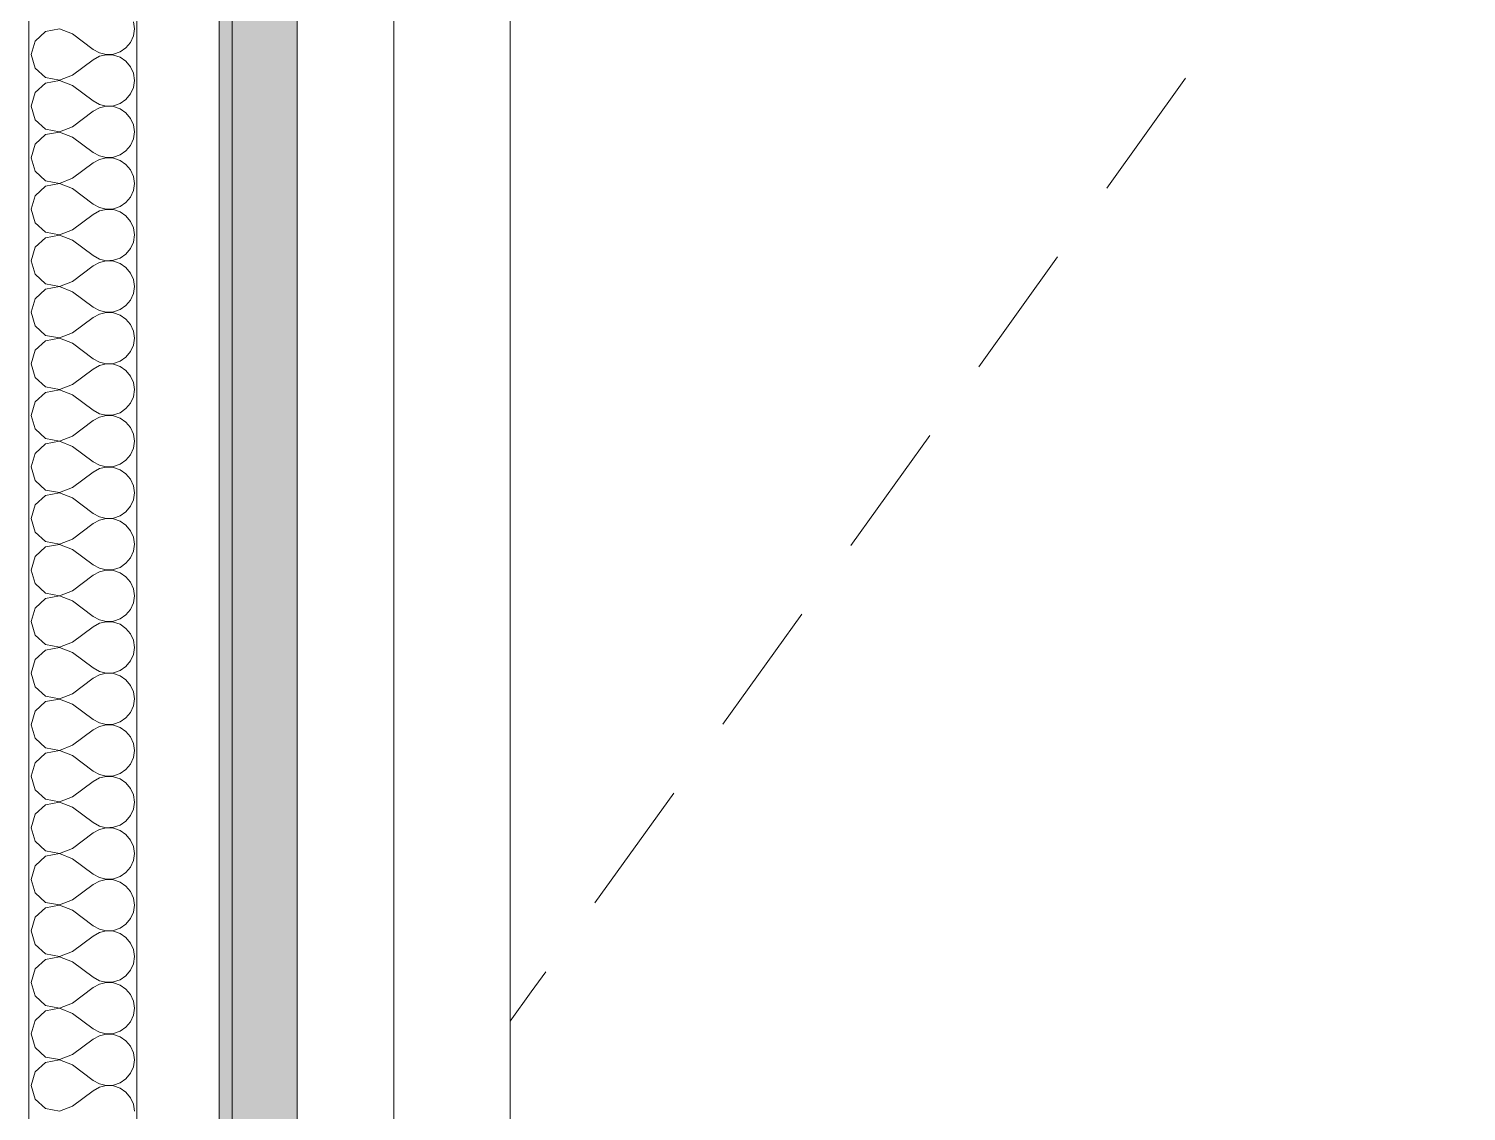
# Model space of a CAD drawing. Header units: millimetres. Extents: x -46169 to 228156, y -86316 to 18123.
# Drawn here: x 212558 to 213382, y -77284 to -76664 of the extents above; entities that cross this region are included whole.
import ezdxf

# ---------------------------------------------------------------- set-up
doc = ezdxf.new("R2010")
doc.units = ezdxf.units.MM
doc.header["$MEASUREMENT"] = 0
doc.linetypes.add('Wipeout_Contour', pattern=[1000, 0, -1000])
doc.layers.add('New_A-25-M_Wall_Int', color=7, linetype='Continuous')
doc.layers.add('New_ArchiCAD Doors', color=7, linetype='Continuous')
doc.layers.add('New_A-25-M_Wall_Int_Pen_No__1', color=7, linetype='Continuous', lineweight=13)
doc.layers.add('New_A-25-M_Wall_Int_Pen_No__107', color=7, linetype='Continuous', lineweight=15, true_color=0xa6a6a6)
doc.layers.add('New_ArchiCAD Doors_Pen_No__63', color=7, linetype='Continuous', lineweight=20, true_color=0x606060)

# ---------------------------------------------------------------- blocks, each defined once
blk = doc.blocks.new('*X639', base_point=(223698.64, -82529.25))
at = {"layer": 'New_A-25-M_Wall_Int_Pen_No__107', "linetype": 'Continuous'}
for p, q in [((212576.02, -76664.11), (212568.09, -76665.61)), ((212583.55, -76667.01), (212576.02, -76664.11)), ((212618.98, -76664.05), (212618.42, -76660.02)), ((212618.42, -76668.09), (212618.98, -76664.05)), ((212562.14, -76671.06), (212559.93, -76678.82)), ((212568.09, -76665.61), (212562.14, -76671.06)), ((212583.55, -76667.01), (212595.36, -76675.86)), ((212614.18, -76674.95), (212616.78, -76671.82)), ((212616.78, -76671.82), (212618.42, -76668.09)), ((212559.93, -76678.82), (212562.14, -76686.58)), ((212595.36, -76675.86), (212598.93, -76677.84)), ((212598.93, -76679.8), (212595.36, -76681.77)), ((212598.93, -76677.84), (212602.89, -76678.76)), ((212602.89, -76678.88), (212598.93, -76679.8)), ((212602.89, -76678.76), (212606.96, -76678.56)), ((212606.96, -76679.07), (212602.89, -76678.88)), ((212606.96, -76678.56), (212610.82, -76677.26)), ((212610.82, -76680.38), (212606.96, -76679.07)), ((212610.82, -76677.26), (212614.18, -76674.95)), ((212614.18, -76682.68), (212610.82, -76680.38)), ((212562.14, -76686.58), (212568.09, -76692.02)), ((212583.55, -76690.63), (212595.36, -76681.77)), ((212616.78, -76685.82), (212614.18, -76682.68)), ((212618.42, -76689.55), (212616.78, -76685.82)), ((212568.09, -76695.14), (212562.14, -76700.58)), ((212568.09, -76692.02), (212576.02, -76693.52)), ((212576.02, -76693.64), (212568.09, -76695.14)), ((212576.02, -76693.52), (212583.55, -76690.63)), ((212583.55, -76696.53), (212576.02, -76693.64)), ((212583.55, -76696.53), (212595.36, -76705.39)), ((212618.98, -76693.58), (212618.42, -76689.55)), ((212618.42, -76697.61), (212618.98, -76693.58)), ((212562.14, -76700.58), (212559.93, -76708.34)), ((212595.36, -76705.39), (212598.93, -76707.36)), ((212610.82, -76706.79), (212614.18, -76704.48)), ((212614.18, -76704.48), (212616.78, -76701.34)), ((212616.78, -76701.34), (212618.42, -76697.61)), ((212559.93, -76708.34), (212562.14, -76716.11)), ((212583.55, -76720.15), (212595.36, -76711.3)), ((212598.93, -76709.33), (212595.36, -76711.3)), ((212598.93, -76707.36), (212602.89, -76708.28)), ((212602.89, -76708.4), (212598.93, -76709.33)), ((212602.89, -76708.28), (212606.96, -76708.09)), ((212606.96, -76708.6), (212602.89, -76708.4)), ((212606.96, -76708.09), (212610.82, -76706.79)), ((212610.82, -76709.9), (212606.96, -76708.6)), ((212614.18, -76712.21), (212610.82, -76709.9)), ((212616.78, -76715.35), (212614.18, -76712.21)), ((212562.14, -76716.11), (212568.09, -76721.55)), ((212568.09, -76721.55), (212576.02, -76723.05)), ((212576.02, -76723.05), (212583.55, -76720.15)), ((212618.42, -76719.07), (212616.78, -76715.35)), ((212618.98, -76723.11), (212618.42, -76719.07)), ((212562.14, -76730.11), (212559.93, -76737.87)), ((212568.09, -76724.67), (212562.14, -76730.11)), ((212576.02, -76723.17), (212568.09, -76724.67)), ((212583.55, -76726.06), (212576.02, -76723.17)), ((212583.55, -76726.06), (212595.36, -76734.92)), ((212616.78, -76730.87), (212618.42, -76727.14)), ((212618.42, -76727.14), (212618.98, -76723.11)), ((212559.93, -76737.87), (212562.14, -76745.63)), ((212595.36, -76734.92), (212598.93, -76736.89)), ((212598.93, -76736.89), (212602.89, -76737.81)), ((212602.89, -76737.93), (212598.93, -76738.85)), ((212602.89, -76737.81), (212606.96, -76737.61)), ((212606.96, -76738.13), (212602.89, -76737.93)), ((212606.96, -76737.61), (212610.82, -76736.31)), ((212610.82, -76739.43), (212606.96, -76738.13)), ((212610.82, -76736.31), (212614.18, -76734.01)), ((212614.18, -76734.01), (212616.78, -76730.87)), ((212562.14, -76745.63), (212568.09, -76751.08)), ((212583.55, -76749.68), (212595.36, -76740.82)), ((212598.93, -76738.85), (212595.36, -76740.82)), ((212614.18, -76741.74), (212610.82, -76739.43)), ((212616.78, -76744.87), (212614.18, -76741.74)), ((212618.42, -76748.6), (212616.78, -76744.87)), ((212568.09, -76754.19), (212562.14, -76759.64)), ((212568.09, -76751.08), (212576.02, -76752.57)), ((212576.02, -76752.69), (212568.09, -76754.19)), ((212576.02, -76752.57), (212583.55, -76749.68)), ((212583.55, -76755.59), (212576.02, -76752.69)), ((212618.98, -76752.63), (212618.42, -76748.6)), ((212618.42, -76756.67), (212618.98, -76752.63)), ((212562.14, -76759.64), (212559.93, -76767.4)), ((212583.55, -76755.59), (212595.36, -76764.45)), ((212614.18, -76763.53), (212616.78, -76760.4)), ((212616.78, -76760.4), (212618.42, -76756.67)), ((212559.93, -76767.4), (212562.14, -76775.16)), ((212583.55, -76779.21), (212595.36, -76770.35)), ((212595.36, -76764.45), (212598.93, -76766.42)), ((212598.93, -76768.38), (212595.36, -76770.35)), ((212598.93, -76766.42), (212602.89, -76767.34)), ((212602.89, -76767.46), (212598.93, -76768.38)), ((212602.89, -76767.34), (212606.96, -76767.14)), ((212606.96, -76767.65), (212602.89, -76767.46)), ((212606.96, -76767.14), (212610.82, -76765.84)), ((212610.82, -76768.96), (212606.96, -76767.65)), ((212610.82, -76765.84), (212614.18, -76763.53)), ((212614.18, -76771.26), (212610.82, -76768.96)), ((212616.78, -76774.4), (212614.18, -76771.26)), ((212562.14, -76775.16), (212568.09, -76780.6)), ((212576.02, -76782.1), (212583.55, -76779.21)), ((212618.42, -76778.13), (212616.78, -76774.4)), ((212618.98, -76782.16), (212618.42, -76778.13)), ((212568.09, -76783.72), (212562.14, -76789.16)), ((212568.09, -76780.6), (212576.02, -76782.1)), ((212576.02, -76782.22), (212568.09, -76783.72)), ((212583.55, -76785.11), (212576.02, -76782.22)), ((212583.55, -76785.11), (212595.36, -76793.97)), ((212616.78, -76789.92), (212618.42, -76786.2)), ((212618.42, -76786.2), (212618.98, -76782.16)), ((212562.14, -76789.16), (212559.93, -76796.92)), ((212595.36, -76793.97), (212598.93, -76795.94)), ((212598.93, -76795.94), (212602.89, -76796.87)), ((212606.96, -76796.67), (212610.82, -76795.37)), ((212610.82, -76795.37), (212614.18, -76793.06)), ((212614.18, -76793.06), (212616.78, -76789.92)), ((212559.93, -76796.92), (212562.14, -76804.69)), ((212583.55, -76808.74), (212595.36, -76799.88)), ((212598.93, -76797.91), (212595.36, -76799.88)), ((212602.89, -76796.98), (212598.93, -76797.91)), ((212602.89, -76796.87), (212606.96, -76796.67)), ((212606.96, -76797.18), (212602.89, -76796.98)), ((212610.82, -76798.48), (212606.96, -76797.18)), ((212614.18, -76800.79), (212610.82, -76798.48)), ((212616.78, -76803.93), (212614.18, -76800.79)), ((212618.42, -76807.65), (212616.78, -76803.93)), ((212562.14, -76804.69), (212568.09, -76810.13)), ((212568.09, -76810.13), (212576.02, -76811.63)), ((212576.02, -76811.75), (212568.09, -76813.25)), ((212576.02, -76811.63), (212583.55, -76808.74)), ((212583.55, -76814.64), (212576.02, -76811.75)), ((212618.98, -76811.69), (212618.42, -76807.65)), ((212618.42, -76815.72), (212618.98, -76811.69)), ((212562.14, -76818.69), (212559.93, -76826.45)), ((212568.09, -76813.25), (212562.14, -76818.69)), ((212583.55, -76814.64), (212595.36, -76823.5)), ((212614.18, -76822.59), (212616.78, -76819.45)), ((212616.78, -76819.45), (212618.42, -76815.72)), ((212559.93, -76826.45), (212562.14, -76834.21)), ((212595.36, -76823.5), (212598.93, -76825.47)), ((212598.93, -76827.43), (212595.36, -76829.4)), ((212598.93, -76825.47), (212602.89, -76826.39)), ((212602.89, -76826.51), (212598.93, -76827.43)), ((212602.89, -76826.39), (212606.96, -76826.19)), ((212606.96, -76826.71), (212602.89, -76826.51)), ((212606.96, -76826.19), (212610.82, -76824.89)), ((212610.82, -76828.01), (212606.96, -76826.71)), ((212610.82, -76824.89), (212614.18, -76822.59)), ((212614.18, -76830.32), (212610.82, -76828.01)), ((212562.14, -76834.21), (212568.09, -76839.66)), ((212583.55, -76838.26), (212595.36, -76829.4)), ((212616.78, -76833.45), (212614.18, -76830.32)), ((212618.42, -76837.18), (212616.78, -76833.45)), ((212618.98, -76841.22), (212618.42, -76837.18)), ((212568.09, -76842.77), (212562.14, -76848.22)), ((212568.09, -76839.66), (212576.02, -76841.16)), ((212576.02, -76841.27), (212568.09, -76842.77)), ((212576.02, -76841.16), (212583.55, -76838.26)), ((212583.55, -76844.17), (212576.02, -76841.27)), ((212583.55, -76844.17), (212595.36, -76853.03)), ((212616.78, -76848.98), (212618.42, -76845.25)), ((212618.42, -76845.25), (212618.98, -76841.22)), ((212562.14, -76848.22), (212559.93, -76855.98)), ((212595.36, -76853.03), (212598.93, -76855)), ((212610.82, -76854.42), (212614.18, -76852.11)), ((212614.18, -76852.11), (212616.78, -76848.98)), ((212559.93, -76855.98), (212562.14, -76863.74)), ((212583.55, -76867.79), (212595.36, -76858.93)), ((212598.93, -76856.96), (212595.36, -76858.93)), ((212598.93, -76855), (212602.89, -76855.92)), ((212602.89, -76856.04), (212598.93, -76856.96)), ((212602.89, -76855.92), (212606.96, -76855.72)), ((212606.96, -76856.24), (212602.89, -76856.04)), ((212606.96, -76855.72), (212610.82, -76854.42)), ((212610.82, -76857.54), (212606.96, -76856.24)), ((212614.18, -76859.84), (212610.82, -76857.54)), ((212616.78, -76862.98), (212614.18, -76859.84)), ((212562.14, -76863.74), (212568.09, -76869.18)), ((212568.09, -76869.18), (212576.02, -76870.68)), ((212576.02, -76870.68), (212583.55, -76867.79)), ((212618.42, -76866.71), (212616.78, -76862.98)), ((212618.98, -76870.74), (212618.42, -76866.71)), ((212562.14, -76877.74), (212559.93, -76885.51)), ((212568.09, -76872.3), (212562.14, -76877.74)), ((212576.02, -76870.8), (212568.09, -76872.3)), ((212583.55, -76873.69), (212576.02, -76870.8)), ((212583.55, -76873.69), (212595.36, -76882.55)), ((212614.18, -76881.64), (212616.78, -76878.5)), ((212616.78, -76878.5), (212618.42, -76874.78)), ((212618.42, -76874.78), (212618.98, -76870.74)), ((212559.93, -76885.51), (212562.14, -76893.27)), ((212595.36, -76882.55), (212598.93, -76884.52)), ((212598.93, -76886.49), (212595.36, -76888.46)), ((212598.93, -76884.52), (212602.89, -76885.45)), ((212602.89, -76885.57), (212598.93, -76886.49)), ((212602.89, -76885.45), (212606.96, -76885.25)), ((212606.96, -76885.76), (212602.89, -76885.57)), ((212606.96, -76885.25), (212610.82, -76883.95)), ((212610.82, -76887.06), (212606.96, -76885.76)), ((212610.82, -76883.95), (212614.18, -76881.64)), ((212562.14, -76893.27), (212568.09, -76898.71)), ((212583.55, -76897.32), (212595.36, -76888.46)), ((212614.18, -76889.37), (212610.82, -76887.06)), ((212616.78, -76892.51), (212614.18, -76889.37)), ((212618.42, -76896.23), (212616.78, -76892.51)), ((212568.09, -76901.83), (212562.14, -76907.27)), ((212568.09, -76898.71), (212576.02, -76900.21)), ((212576.02, -76900.33), (212568.09, -76901.83)), ((212576.02, -76900.21), (212583.55, -76897.32)), ((212583.55, -76903.22), (212576.02, -76900.33)), ((212583.55, -76903.22), (212595.36, -76912.08)), ((212618.98, -76900.27), (212618.42, -76896.23)), ((212618.42, -76904.3), (212618.98, -76900.27)), ((212562.14, -76907.27), (212559.93, -76915.03)), ((212610.82, -76913.47), (212614.18, -76911.17)), ((212614.18, -76911.17), (212616.78, -76908.03)), ((212616.78, -76908.03), (212618.42, -76904.3)), ((212559.93, -76915.03), (212562.14, -76922.79)), ((212583.55, -76926.84), (212595.36, -76917.99)), ((212595.36, -76912.08), (212598.93, -76914.05)), ((212598.93, -76916.01), (212595.36, -76917.99)), ((212598.93, -76914.05), (212602.89, -76914.97)), ((212602.89, -76915.09), (212598.93, -76916.01)), ((212602.89, -76914.97), (212606.96, -76914.78)), ((212606.96, -76915.29), (212602.89, -76915.09)), ((212606.96, -76914.78), (212610.82, -76913.47)), ((212610.82, -76916.59), (212606.96, -76915.29)), ((212614.18, -76918.9), (212610.82, -76916.59)), ((212616.78, -76922.03), (212614.18, -76918.9)), ((212562.14, -76922.79), (212568.09, -76928.24)), ((212576.02, -76929.74), (212583.55, -76926.84)), ((212618.42, -76925.76), (212616.78, -76922.03)), ((212618.98, -76929.8), (212618.42, -76925.76)), ((212568.09, -76931.35), (212562.14, -76936.8)), ((212568.09, -76928.24), (212576.02, -76929.74)), ((212576.02, -76929.86), (212568.09, -76931.35)), ((212583.55, -76932.75), (212576.02, -76929.86)), ((212583.55, -76932.75), (212595.36, -76941.61)), ((212616.78, -76937.56), (212618.42, -76933.83)), ((212618.42, -76933.83), (212618.98, -76929.8)), ((212562.14, -76936.8), (212559.93, -76944.56)), ((212559.93, -76944.56), (212562.14, -76952.32)), ((212595.36, -76941.61), (212598.93, -76943.58)), ((212598.93, -76943.58), (212602.89, -76944.5)), ((212602.89, -76944.62), (212598.93, -76945.54)), ((212602.89, -76944.5), (212606.96, -76944.3)), ((212606.96, -76944.82), (212602.89, -76944.62)), ((212606.96, -76944.3), (212610.82, -76943)), ((212610.82, -76943), (212614.18, -76940.69)), ((212614.18, -76940.69), (212616.78, -76937.56)), ((212562.14, -76952.32), (212568.09, -76957.76)), ((212583.55, -76956.37), (212595.36, -76947.51)), ((212598.93, -76945.54), (212595.36, -76947.51)), ((212610.82, -76946.12), (212606.96, -76944.82)), ((212614.18, -76948.42), (212610.82, -76946.12)), ((212616.78, -76951.56), (212614.18, -76948.42)), ((212618.42, -76955.29), (212616.78, -76951.56)), ((212568.09, -76960.88), (212562.14, -76966.32)), ((212568.09, -76957.76), (212576.02, -76959.26)), ((212576.02, -76959.38), (212568.09, -76960.88)), ((212576.02, -76959.26), (212583.55, -76956.37)), ((212583.55, -76962.28), (212576.02, -76959.38)), ((212618.98, -76959.32), (212618.42, -76955.29)), ((212618.42, -76963.36), (212618.98, -76959.32)), ((212562.14, -76966.32), (212559.93, -76974.09)), ((212583.55, -76962.28), (212595.36, -76971.13)), ((212614.18, -76970.22), (212616.78, -76967.08)), ((212616.78, -76967.08), (212618.42, -76963.36)), ((212559.93, -76974.09), (212562.14, -76981.85)), ((212583.55, -76985.9), (212595.36, -76977.04)), ((212595.36, -76971.13), (212598.93, -76973.1)), ((212598.93, -76975.07), (212595.36, -76977.04)), ((212598.93, -76973.1), (212602.89, -76974.03)), ((212602.89, -76974.15), (212598.93, -76975.07)), ((212602.89, -76974.03), (212606.96, -76973.83)), ((212606.96, -76974.34), (212602.89, -76974.15)), ((212606.96, -76973.83), (212610.82, -76972.53)), ((212610.82, -76975.64), (212606.96, -76974.34)), ((212610.82, -76972.53), (212614.18, -76970.22)), ((212614.18, -76977.95), (212610.82, -76975.64)), ((212562.14, -76981.85), (212568.09, -76987.29)), ((212616.78, -76981.09), (212614.18, -76977.95)), ((212618.42, -76984.82), (212616.78, -76981.09)), ((212618.98, -76988.85), (212618.42, -76984.82)), ((212568.09, -76990.41), (212562.14, -76995.85)), ((212568.09, -76987.29), (212576.02, -76988.79)), ((212576.02, -76988.91), (212568.09, -76990.41)), ((212576.02, -76988.79), (212583.55, -76985.9)), ((212583.55, -76991.8), (212576.02, -76988.91)), ((212583.55, -76991.8), (212595.36, -77000.66)), ((212616.78, -76996.61), (212618.42, -76992.88)), ((212618.42, -76992.88), (212618.98, -76988.85)), ((212562.14, -76995.85), (212559.93, -77003.61)), ((212595.36, -77000.66), (212598.93, -77002.63)), ((212606.96, -77003.36), (212610.82, -77002.05)), ((212610.82, -77002.05), (212614.18, -76999.75)), ((212614.18, -76999.75), (212616.78, -76996.61)), ((212559.93, -77003.61), (212562.14, -77011.37)), ((212583.55, -77015.42), (212595.36, -77006.57)), ((212598.93, -77004.59), (212595.36, -77006.57)), ((212598.93, -77002.63), (212602.89, -77003.55)), ((212602.89, -77003.67), (212598.93, -77004.59)), ((212602.89, -77003.55), (212606.96, -77003.36)), ((212606.96, -77003.87), (212602.89, -77003.67)), ((212610.82, -77005.17), (212606.96, -77003.87)), ((212614.18, -77007.48), (212610.82, -77005.17)), ((212616.78, -77010.62), (212614.18, -77007.48)), ((212562.14, -77011.37), (212568.09, -77016.82)), ((212568.09, -77016.82), (212576.02, -77018.32)), ((212576.02, -77018.44), (212568.09, -77019.94)), ((212576.02, -77018.32), (212583.55, -77015.42)), ((212583.55, -77021.33), (212576.02, -77018.44)), ((212618.42, -77014.34), (212616.78, -77010.62)), ((212618.98, -77018.38), (212618.42, -77014.34)), ((212618.42, -77022.41), (212618.98, -77018.38)), ((212562.14, -77025.38), (212559.93, -77033.14)), ((212568.09, -77019.94), (212562.14, -77025.38)), ((212583.55, -77021.33), (212595.36, -77030.19)), ((212614.18, -77029.27), (212616.78, -77026.14)), ((212616.78, -77026.14), (212618.42, -77022.41)), ((212559.93, -77033.14), (212562.14, -77040.9)), ((212595.36, -77030.19), (212598.93, -77032.16)), ((212598.93, -77034.12), (212595.36, -77036.09)), ((212598.93, -77032.16), (212602.89, -77033.08)), ((212602.89, -77033.2), (212598.93, -77034.12)), ((212602.89, -77033.08), (212606.96, -77032.88)), ((212606.96, -77033.4), (212602.89, -77033.2)), ((212606.96, -77032.88), (212610.82, -77031.58)), ((212610.82, -77034.7), (212606.96, -77033.4)), ((212610.82, -77031.58), (212614.18, -77029.27)), ((212614.18, -77037.01), (212610.82, -77034.7)), ((212562.14, -77040.9), (212568.09, -77046.35)), ((212583.55, -77044.95), (212595.36, -77036.09)), ((212616.78, -77040.14), (212614.18, -77037.01)), ((212618.42, -77043.87), (212616.78, -77040.14)), ((212568.09, -77049.46), (212562.14, -77054.91)), ((212568.09, -77046.35), (212576.02, -77047.84)), ((212576.02, -77047.96), (212568.09, -77049.46)), ((212576.02, -77047.84), (212583.55, -77044.95)), ((212583.55, -77050.86), (212576.02, -77047.96)), ((212583.55, -77050.86), (212595.36, -77059.71)), ((212618.98, -77047.9), (212618.42, -77043.87)), ((212618.42, -77051.94), (212618.98, -77047.9)), ((212562.14, -77054.91), (212559.93, -77062.67)), ((212595.36, -77059.71), (212598.93, -77061.69)), ((212610.82, -77061.11), (212614.18, -77058.8)), ((212614.18, -77058.8), (212616.78, -77055.67)), ((212616.78, -77055.67), (212618.42, -77051.94)), ((212559.93, -77062.67), (212562.14, -77070.43)), ((212583.55, -77074.48), (212595.36, -77065.62)), ((212598.93, -77063.65), (212595.36, -77065.62)), ((212598.93, -77061.69), (212602.89, -77062.61)), ((212602.89, -77062.73), (212598.93, -77063.65)), ((212602.89, -77062.61), (212606.96, -77062.41)), ((212606.96, -77062.92), (212602.89, -77062.73)), ((212606.96, -77062.41), (212610.82, -77061.11)), ((212610.82, -77064.23), (212606.96, -77062.92)), ((212614.18, -77066.53), (212610.82, -77064.23)), ((212616.78, -77069.67), (212614.18, -77066.53)), ((212562.14, -77070.43), (212568.09, -77075.87)), ((212568.09, -77075.87), (212576.02, -77077.37)), ((212576.02, -77077.37), (212583.55, -77074.48)), ((212618.42, -77073.4), (212616.78, -77069.67)), ((212618.98, -77077.43), (212618.42, -77073.4)), ((212562.14, -77084.43), (212559.93, -77092.19)), ((212568.09, -77078.99), (212562.14, -77084.43)), ((212576.02, -77077.49), (212568.09, -77078.99)), ((212583.55, -77080.38), (212576.02, -77077.49)), ((212583.55, -77080.38), (212595.36, -77089.24)), ((212616.78, -77085.19), (212618.42, -77081.46)), ((212618.42, -77081.46), (212618.98, -77077.43)), ((212559.93, -77092.19), (212562.14, -77099.96)), ((212595.36, -77089.24), (212598.93, -77091.21)), ((212598.93, -77091.21), (212602.89, -77092.13)), ((212602.89, -77092.25), (212598.93, -77093.18)), ((212602.89, -77092.13), (212606.96, -77091.94)), ((212606.96, -77092.45), (212602.89, -77092.25)), ((212606.96, -77091.94), (212610.82, -77090.64)), ((212610.82, -77093.75), (212606.96, -77092.45)), ((212610.82, -77090.64), (212614.18, -77088.33)), ((212614.18, -77088.33), (212616.78, -77085.19)), ((212562.14, -77099.96), (212568.09, -77105.4)), ((212583.55, -77104), (212595.36, -77095.15)), ((212598.93, -77093.18), (212595.36, -77095.15)), ((212614.18, -77096.06), (212610.82, -77093.75)), ((212616.78, -77099.2), (212614.18, -77096.06)), ((212618.42, -77102.92), (212616.78, -77099.2)), ((212568.09, -77108.52), (212562.14, -77113.96)), ((212568.09, -77105.4), (212576.02, -77106.9)), ((212576.02, -77107.02), (212568.09, -77108.52)), ((212576.02, -77106.9), (212583.55, -77104)), ((212583.55, -77109.91), (212576.02, -77107.02)), ((212618.98, -77106.96), (212618.42, -77102.92)), ((212618.42, -77110.99), (212618.98, -77106.96)), ((212562.14, -77113.96), (212559.93, -77121.72)), ((212583.55, -77109.91), (212595.36, -77118.77)), ((212614.18, -77117.86), (212616.78, -77114.72)), ((212616.78, -77114.72), (212618.42, -77110.99)), ((212559.93, -77121.72), (212562.14, -77129.48)), ((212583.55, -77133.53), (212595.36, -77124.67)), ((212595.36, -77118.77), (212598.93, -77120.74)), ((212598.93, -77122.7), (212595.36, -77124.67)), ((212598.93, -77120.74), (212602.89, -77121.66)), ((212602.89, -77121.78), (212598.93, -77122.7)), ((212602.89, -77121.66), (212606.96, -77121.46)), ((212606.96, -77121.98), (212602.89, -77121.78)), ((212606.96, -77121.46), (212610.82, -77120.16)), ((212610.82, -77123.28), (212606.96, -77121.98)), ((212610.82, -77120.16), (212614.18, -77117.86)), ((212614.18, -77125.59), (212610.82, -77123.28)), ((212616.78, -77128.72), (212614.18, -77125.59)), ((212562.14, -77129.48), (212568.09, -77134.93)), ((212576.02, -77136.42), (212583.55, -77133.53)), ((212618.42, -77132.45), (212616.78, -77128.72)), ((212618.98, -77136.48), (212618.42, -77132.45)), ((212568.09, -77138.04), (212562.14, -77143.49)), ((212568.09, -77134.93), (212576.02, -77136.42)), ((212576.02, -77136.54), (212568.09, -77138.04)), ((212583.55, -77139.44), (212576.02, -77136.54)), ((212583.55, -77139.44), (212595.36, -77148.3)), ((212616.78, -77144.25), (212618.42, -77140.52)), ((212618.42, -77140.52), (212618.98, -77136.48)), ((212562.14, -77143.49), (212559.93, -77151.25)), ((212595.36, -77148.3), (212598.93, -77150.27)), ((212598.93, -77150.27), (212602.89, -77151.19)), ((212606.96, -77150.99), (212610.82, -77149.69)), ((212610.82, -77149.69), (212614.18, -77147.38)), ((212614.18, -77147.38), (212616.78, -77144.25)), ((212559.93, -77151.25), (212562.14, -77159.01)), ((212583.55, -77163.06), (212595.36, -77154.2)), ((212598.93, -77152.23), (212595.36, -77154.2)), ((212602.89, -77151.31), (212598.93, -77152.23)), ((212602.89, -77151.19), (212606.96, -77150.99)), ((212606.96, -77151.5), (212602.89, -77151.31)), ((212610.82, -77152.81), (212606.96, -77151.5)), ((212614.18, -77155.11), (212610.82, -77152.81)), ((212616.78, -77158.25), (212614.18, -77155.11)), ((212618.42, -77161.98), (212616.78, -77158.25)), ((212562.14, -77159.01), (212568.09, -77164.45)), ((212568.09, -77164.45), (212576.02, -77165.95)), ((212576.02, -77166.07), (212568.09, -77167.57)), ((212576.02, -77165.95), (212583.55, -77163.06)), ((212583.55, -77168.96), (212576.02, -77166.07)), ((212618.98, -77166.01), (212618.42, -77161.98)), ((212618.42, -77170.05), (212618.98, -77166.01)), ((212562.14, -77173.01), (212559.93, -77180.77)), ((212568.09, -77167.57), (212562.14, -77173.01)), ((212583.55, -77168.96), (212595.36, -77177.82)), ((212614.18, -77176.91), (212616.78, -77173.77)), ((212616.78, -77173.77), (212618.42, -77170.05)), ((212559.93, -77180.77), (212562.14, -77188.54)), ((212595.36, -77177.82), (212598.93, -77179.79)), ((212598.93, -77181.76), (212595.36, -77183.73)), ((212598.93, -77179.79), (212602.89, -77180.72)), ((212602.89, -77180.83), (212598.93, -77181.76)), ((212602.89, -77180.72), (212606.96, -77180.52)), ((212606.96, -77181.03), (212602.89, -77180.83)), ((212606.96, -77180.52), (212610.82, -77179.22)), ((212610.82, -77182.33), (212606.96, -77181.03)), ((212610.82, -77179.22), (212614.18, -77176.91)), ((212614.18, -77184.64), (212610.82, -77182.33)), ((212562.14, -77188.54), (212568.09, -77193.98)), ((212583.55, -77192.59), (212595.36, -77183.73)), ((212616.78, -77187.78), (212614.18, -77184.64)), ((212618.42, -77191.5), (212616.78, -77187.78)), ((212618.98, -77195.54), (212618.42, -77191.5)), ((212568.09, -77197.1), (212562.14, -77202.54)), ((212568.09, -77193.98), (212576.02, -77195.48)), ((212576.02, -77195.6), (212568.09, -77197.1)), ((212576.02, -77195.48), (212583.55, -77192.59)), ((212583.55, -77198.49), (212576.02, -77195.6)), ((212583.55, -77198.49), (212595.36, -77207.35)), ((212616.78, -77203.3), (212618.42, -77199.57)), ((212618.42, -77199.57), (212618.98, -77195.54)), ((212562.14, -77202.54), (212559.93, -77210.3)), ((212595.36, -77207.35), (212598.93, -77209.32)), ((212610.82, -77208.74), (212614.18, -77206.44)), ((212614.18, -77206.44), (212616.78, -77203.3)), ((212559.93, -77210.3), (212562.14, -77218.06)), ((212583.55, -77222.11), (212595.36, -77213.25)), ((212598.93, -77211.28), (212595.36, -77213.25)), ((212598.93, -77209.32), (212602.89, -77210.24)), ((212602.89, -77210.36), (212598.93, -77211.28)), ((212602.89, -77210.24), (212606.96, -77210.04)), ((212606.96, -77210.56), (212602.89, -77210.36)), ((212606.96, -77210.04), (212610.82, -77208.74)), ((212610.82, -77211.86), (212606.96, -77210.56)), ((212614.18, -77214.17), (212610.82, -77211.86)), ((212616.78, -77217.3), (212614.18, -77214.17)), ((212562.14, -77218.06), (212568.09, -77223.51)), ((212568.09, -77223.51), (212576.02, -77225.01)), ((212576.02, -77225.01), (212583.55, -77222.11)), ((212618.42, -77221.03), (212616.78, -77217.3)), ((212618.98, -77225.07), (212618.42, -77221.03)), ((212562.14, -77232.07), (212559.93, -77239.83)), ((212568.09, -77226.62), (212562.14, -77232.07)), ((212576.02, -77225.12), (212568.09, -77226.62)), ((212583.55, -77228.02), (212576.02, -77225.12)), ((212583.55, -77228.02), (212595.36, -77236.88)), ((212614.18, -77235.96), (212616.78, -77232.83)), ((212616.78, -77232.83), (212618.42, -77229.1)), ((212618.42, -77229.1), (212618.98, -77225.07)), ((212559.93, -77239.83), (212562.14, -77247.59)), ((212595.36, -77236.88), (212598.93, -77238.85)), ((212598.93, -77240.81), (212595.36, -77242.78)), ((212598.93, -77238.85), (212602.89, -77239.77)), ((212602.89, -77239.89), (212598.93, -77240.81)), ((212602.89, -77239.77), (212606.96, -77239.57)), ((212606.96, -77240.09), (212602.89, -77239.89)), ((212606.96, -77239.57), (212610.82, -77238.27)), ((212610.82, -77241.39), (212606.96, -77240.09)), ((212610.82, -77238.27), (212614.18, -77235.96)), ((212562.14, -77247.59), (212568.09, -77253.03)), ((212583.55, -77251.64), (212595.36, -77242.78)), ((212614.18, -77243.69), (212610.82, -77241.39)), ((212616.78, -77246.83), (212614.18, -77243.69)), ((212618.42, -77250.56), (212616.78, -77246.83)), ((212568.09, -77256.15), (212562.14, -77261.59)), ((212568.09, -77253.03), (212576.02, -77254.53)), ((212576.02, -77254.65), (212568.09, -77256.15)), ((212576.02, -77254.53), (212583.55, -77251.64)), ((212583.55, -77257.54), (212576.02, -77254.65)), ((212583.55, -77257.54), (212595.36, -77266.4)), ((212618.98, -77254.59), (212618.42, -77250.56)), ((212618.42, -77258.63), (212618.98, -77254.59)), ((212562.14, -77261.59), (212559.93, -77269.36)), ((212610.82, -77267.8), (212614.18, -77265.49)), ((212614.18, -77265.49), (212616.78, -77262.35)), ((212616.78, -77262.35), (212618.42, -77258.63)), ((212559.93, -77269.36), (212562.14, -77277.12)), ((212583.55, -77281.17), (212595.36, -77272.31)), ((212595.36, -77266.4), (212598.93, -77268.37)), ((212598.93, -77270.34), (212595.36, -77272.31)), ((212598.93, -77268.37), (212602.89, -77269.3)), ((212602.89, -77269.42), (212598.93, -77270.34)), ((212602.89, -77269.3), (212606.96, -77269.1)), ((212606.96, -77269.61), (212602.89, -77269.42)), ((212606.96, -77269.1), (212610.82, -77267.8)), ((212610.82, -77270.91), (212606.96, -77269.61)), ((212614.18, -77273.22), (212610.82, -77270.91)), ((212616.78, -77276.36), (212614.18, -77273.22)), ((212562.14, -77277.12), (212568.09, -77282.56)), ((212576.02, -77284.06), (212583.55, -77281.17)), ((212618.42, -77280.08), (212616.78, -77276.36)), ((212618.98, -77284.12), (212618.42, -77280.08)), ((212568.09, -77282.56), (212576.02, -77284.06))]:
    blk.add_line(p, q, dxfattribs=at)
blk = doc.blocks.new('Section Elem_574_3', base_point=(223698.64, -82529.25))
at = {"layer": 'New_A-25-M_Wall_Int_Pen_No__1', "linetype": 'Continuous'}
blk.add_line((212675.03, -74879.25), (212675.03, -78524.25), dxfattribs=at)
at = {"color": 254, "linetype": 'Wipeout_Contour', "lineweight": 0, "ltscale": 904038.719801}
blk.add_wipeout([(212558.45, -78524.25), (212620.46, -78524.25), (212620.46, -74879.25), (212558.45, -74879.25)], dxfattribs=at).dxf.layer = 'New_A-25-M_Wall_Int'
at = {"color": 254, "linetype": 'Wipeout_Contour', "lineweight": 0, "ltscale": 2279206.525165466}
blk.add_wipeout([(212712.23, -78479.25), (212767.58, -78479.25), (212767.58, -76021.25), (214149.41, -76021.25), (214149.41, -78479.25), (216085.92, -78479.25), (216085.92, -76021.25), (217051.4, -76021.25), (217051.4, -75459.25), (212712.23, -75459.25)], dxfattribs=at).dxf.layer = 'New_A-25-M_Wall_Int'
at = {"layer": 'New_A-25-M_Wall_Int_Pen_No__107', "linetype": 'Continuous'}
blk.add_hatch(color=256, dxfattribs=at).paths.add_polyline_path([(212675.03, -78524.25), (212712.23, -78524.25), (212712.23, -74879.25), (212675.03, -74879.25)])
at = {"layer": 'New_A-25-M_Wall_Int_Pen_No__1', "linetype": 'Continuous'}
for p, q in [((212558.45, -74879.25), (212558.45, -78524.25)), ((212712.23, -75459.25), (212712.23, -78479.25))]:
    blk.add_line(p, q, dxfattribs=at)
at = {"layer": 'New_A-25-M_Wall_Int'}
blk.add_blockref('*X639', (223698.64, -82529.25), dxfattribs=at)
at = {"color": 254, "linetype": 'Wipeout_Contour', "lineweight": 0, "ltscale": 904244.026765}
blk.add_wipeout([(212620.46, -78524.25), (212667.59, -78524.25), (212667.59, -74879.25), (212620.46, -74879.25)], dxfattribs=at).dxf.layer = 'New_A-25-M_Wall_Int'
at = {"layer": 'New_A-25-M_Wall_Int_Pen_No__107', "linetype": 'Continuous', "lineweight": 0, "true_color": 0x535353}
blk.add_hatch(color=251, dxfattribs=at).paths.add_polyline_path([(212667.59, -78524.25), (212675.03, -78524.25), (212675.03, -74879.25), (212667.59, -74879.25)])
at = {"layer": 'New_A-25-M_Wall_Int_Pen_No__1', "linetype": 'Continuous'}
for p, q in [((212620.46, -74879.25), (212620.46, -78524.25)), ((212667.59, -74879.25), (212667.59, -78524.25))]:
    blk.add_line(p, q, dxfattribs=at)
blk = doc.blocks.new('Section Elem_575_3', base_point=(223698.64, -82529.25))
at = {"color": 254, "linetype": 'Wipeout_Contour', "lineweight": 0, "ltscale": 905615.878643}
blk.add_wipeout([(212834.39, -78479.25), (212834.39, -76094.25), (212767.58, -76094.25), (212767.58, -78479.25)], dxfattribs=at).dxf.layer = 'New_ArchiCAD Doors'
at = {"layer": 'New_ArchiCAD Doors_Pen_No__63', "linetype": 'Continuous'}
blk.add_line((212767.58, -76094.25), (212767.58, -78479.25), dxfattribs=at)
at = {"color": 254, "linetype": 'Wipeout_Contour', "lineweight": 0, "ltscale": 907296.511973}
blk.add_wipeout([(212834.39, -76094.25), (212834.39, -78479.25), (213661.41, -78479.25), (213661.41, -76094.25)], dxfattribs=at).dxf.layer = 'New_ArchiCAD Doors'
at = {"layer": 'New_ArchiCAD Doors_Pen_No__63', "linetype": 'Continuous'}
for p, q in [((212834.39, -78479.25), (212834.39, -76094.25)), ((213221.39, -76692.39), (213176.26, -76755.37)), ((213148.05, -76794.74), (213102.92, -76857.73)), ((213074.71, -76897.1), (213029.58, -76960.09)), ((213001.37, -76999.45), (212956.23, -77062.44)), ((212928.02, -77101.81), (212882.89, -77164.8)), ((212854.68, -77204.16), (212846.37, -77215.76)), ((212846.37, -77215.76), (212834.39, -77232.49))]:
    blk.add_line(p, q, dxfattribs=at)

msp = doc.modelspace()

# ---------------------------------------------------------------- block references
at = {"layer": 'New_A-25-M_Wall_Int'}
msp.add_blockref('Section Elem_574_3', (223698.64, -82529.25), dxfattribs=at)

# ---------------------------------------------------------------- next in the draw order: block references
at = {"layer": 'New_ArchiCAD Doors'}
msp.add_blockref('Section Elem_575_3', (223698.64, -82529.25), dxfattribs=at)

doc.saveas('drawing.dxf')
